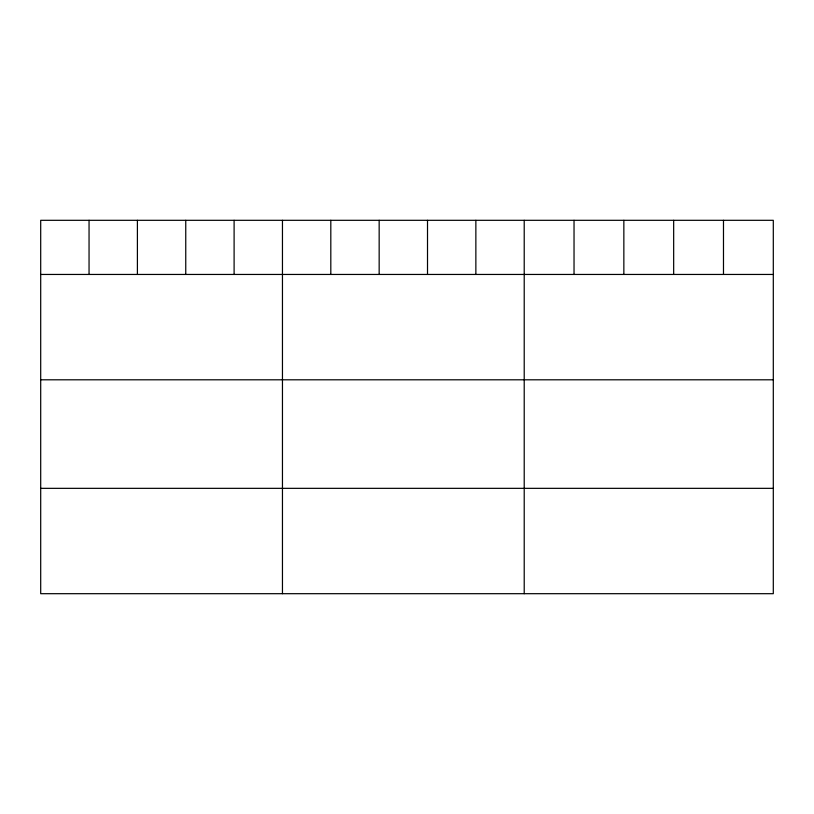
<?xml version="1.0" encoding="UTF-8"?>
<svg xmlns="http://www.w3.org/2000/svg" width="814" height="814" viewBox="0 0 814 814"><rect width="100%" height="100%" fill="white"/><g stroke="black" fill="none" stroke-linecap="round" stroke-linejoin="round"><path stroke-width="1.22" d="M773.3 274.45L773.3 593.691L40.7 593.691L40.7 220.309L773.3 220.309L773.3 274.45L40.7 274.45M40.7 379.802L773.3 379.802M40.7 488.339L773.3 488.339M723.483 220.309L723.483 274.45M673.666 220.309L673.666 274.45M623.85 220.309L623.85 274.45M574.033 220.309L574.033 274.45M524.216 220.309L524.216 593.691M475.864 220.309L475.864 274.45M427.513 220.309L427.513 274.45M379.161 220.309L379.161 274.45M330.81 220.309L330.81 274.45M282.458 220.309L282.458 593.691M234.106 220.309L234.106 274.45M185.755 220.309L185.755 274.45M137.403 220.309L137.403 274.45M89.052 220.309L89.052 274.45"/></g></svg>
